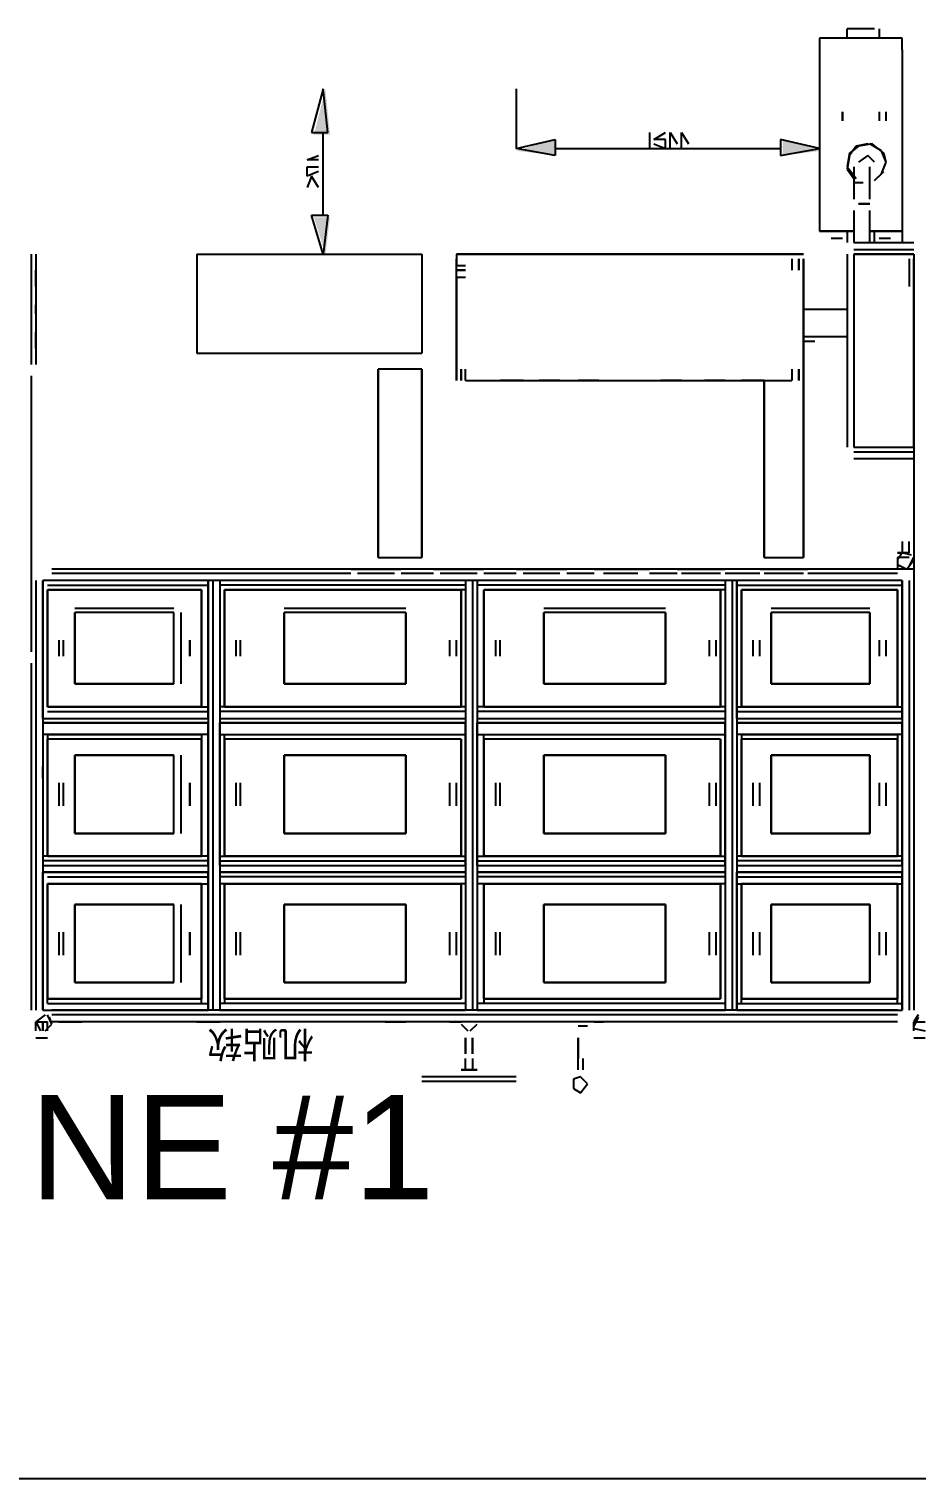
# Model space of a CAD drawing. Header units: millimetres. Extents: x 5 to 415, y 48 to 251.
# Drawn here: x 214.01 to 220.82, y 164.76 to 175.9 of the extents above; entities that cross this region are included whole.
import ezdxf

# ---------------------------------------------------------------- set-up
doc = ezdxf.new("R2010")
doc.units = ezdxf.units.MM
for name, color, linetype in [('H', 7, 'Continuous'), ('P', 7, 'Continuous'), ('T', 7, 'Continuous')]:
    doc.layers.add(name, color=color, linetype=linetype)

msp = doc.modelspace()

# ---------------------------------------------------------------- hatches: boundary and pattern name
at = {"layer": 'H', "linetype": 'Continuous'}
for points in [[(216.2, 175.084), (216.288, 175.436), (216.323, 175.084), (216.2, 175.084)], [(218.052, 174.925), (217.752, 174.96), (218.052, 175.048), (218.052, 174.925)], [(219.798, 174.925), (219.798, 175.048), (220.098, 174.96), (219.798, 174.925)], [(216.288, 174.166), (216.2, 174.449), (216.323, 174.449), (216.288, 174.166)]]:
    msp.add_hatch(color=256, dxfattribs=at).paths.add_polyline_path(points)

# ---------------------------------------------------------------- linework, layer by layer
at = {"layer": 'P'}
for points in [[(220.292, 175.824), (220.292, 175.895)], [(220.504, 175.895), (220.292, 175.895)], [(220.539, 175.895), (220.539, 175.824)], [(220.08, 175.824), (220.08, 175.736)], [(220.715, 175.824), (220.08, 175.824)], [(220.08, 175.824), (220.08, 174.978)], [(220.468, 175.824), (220.38, 175.824)], [(220.715, 175.736), (220.715, 175.824)], [(220.08, 175.736), (220.08, 174.343)], [(220.715, 175.736), (220.715, 174.343)], [(216.27, 175.436), (216.182, 175.101)], [(216.306, 175.101), (216.27, 175.436)], [(217.752, 175.436), (217.752, 174.978)], [(220.257, 175.26), (220.257, 175.189)], [(220.257, 175.189), (220.257, 175.26)], [(220.539, 175.26), (220.539, 175.189)], [(220.592, 175.189), (220.592, 175.26)], [(216.182, 175.101), (216.306, 175.101)], [(216.27, 174.466), (216.27, 175.101)], [(218.775, 175.101), (218.775, 174.978)], [(218.81, 175.048), (218.899, 175.101)], [(218.934, 174.978), (218.934, 175.101)], [(218.934, 175.101), (218.987, 175.013)], [(219.022, 174.978), (219.022, 175.101)], [(219.022, 175.101), (219.075, 175.013)], [(217.752, 174.978), (218.052, 175.048)], [(218.052, 174.925), (217.752, 174.978)], [(218.052, 175.048), (218.052, 174.925)], [(218.052, 174.978), (219.781, 174.978)], [(218.899, 175.048), (218.81, 175.048)], [(218.81, 175.013), (218.899, 174.978)], [(218.899, 174.978), (218.899, 175.048)], [(219.781, 175.048), (219.781, 174.925)], [(220.08, 174.978), (219.781, 175.048)], [(219.781, 174.925), (220.08, 174.978)], [(220.38, 174.995), (220.31, 174.943)], [(220.363, 174.995), (220.31, 174.925)], [(220.451, 175.013), (220.363, 174.995)], [(220.486, 175.013), (220.38, 174.995)], [(220.557, 174.96), (220.468, 175.013)], [(220.574, 174.943), (220.486, 175.013)], [(216.147, 174.89), (216.235, 174.925)], [(216.235, 174.89), (216.147, 174.89)], [(220.31, 174.943), (220.292, 174.837)], [(220.31, 174.925), (220.292, 174.819)], [(220.451, 174.925), (220.38, 174.872)], [(220.504, 174.872), (220.451, 174.925)], [(220.592, 174.872), (220.557, 174.96)], [(220.557, 174.784), (220.592, 174.872)], [(220.592, 174.872), (220.574, 174.943)], [(216.147, 174.766), (216.147, 174.837)], [(216.147, 174.837), (216.235, 174.837)], [(216.235, 174.801), (216.147, 174.766)], [(216.182, 174.766), (216.147, 174.678)], [(216.235, 174.678), (216.182, 174.766)], [(220.292, 174.837), (220.363, 174.748)], [(220.292, 174.819), (220.345, 174.748)], [(220.345, 174.837), (220.345, 174.713)], [(220.468, 174.713), (220.468, 174.837)], [(220.504, 174.731), (220.574, 174.801)], [(220.504, 174.731), (220.557, 174.784)], [(220.345, 174.713), (220.345, 174.59)], [(220.416, 174.713), (220.345, 174.713)], [(220.468, 174.59), (220.468, 174.713)], [(220.38, 174.554), (220.468, 174.554)], [(220.38, 174.554), (220.468, 174.554)], [(220.468, 174.554), (220.38, 174.554)], [(220.38, 174.554), (220.468, 174.554)], [(220.468, 174.554), (220.38, 174.554)], [(220.468, 174.554), (220.38, 174.554)], [(220.468, 174.554), (220.38, 174.554)], [(220.38, 174.554), (220.468, 174.554)], [(216.182, 174.466), (216.306, 174.466)], [(216.27, 174.166), (216.182, 174.466)], [(216.306, 174.466), (216.27, 174.166)], [(220.345, 174.502), (220.345, 174.255)], [(220.468, 174.255), (220.468, 174.502)], [(220.345, 174.343), (220.08, 174.343)], [(220.08, 174.343), (220.345, 174.343)], [(220.133, 174.343), (220.204, 174.343)], [(220.133, 174.343), (220.204, 174.343)], [(220.292, 174.343), (220.292, 174.255)], [(220.715, 174.343), (220.468, 174.343)], [(220.468, 174.343), (220.715, 174.343)], [(220.504, 174.255), (220.504, 174.343)], [(220.715, 174.343), (220.715, 174.255)], [(220.715, 174.343), (220.715, 174.255)], [(220.169, 174.29), (220.257, 174.29)], [(220.169, 174.29), (220.257, 174.29)], [(220.345, 174.255), (220.804, 174.255)], [(220.345, 174.202), (220.804, 174.202)], [(220.345, 174.202), (220.804, 174.202)], [(220.539, 174.29), (220.627, 174.29)], [(220.539, 174.29), (220.627, 174.29)], [(220.539, 174.29), (220.627, 174.29)], [(220.68, 174.255), (220.768, 174.255)], [(214.03, 174.166), (214.03, 173.32)], [(214.03, 174.166), (214.03, 173.32)], [(214.066, 174.166), (214.066, 173.32)], [(215.3, 174.166), (215.3, 173.408)], [(215.3, 174.166), (217.029, 174.166)], [(215.3, 174.166), (216.27, 174.166)], [(217.029, 174.166), (217.029, 173.408)], [(217.293, 174.166), (219.957, 174.166)], [(219.957, 174.166), (217.293, 174.166)], [(217.293, 174.166), (217.293, 174.078)], [(217.293, 174.043), (217.293, 174.131)], [(217.364, 174.078), (217.293, 174.078)], [(219.869, 174.131), (219.869, 174.043)], [(219.922, 174.043), (219.922, 174.131)], [(219.922, 174.131), (219.922, 174.043)], [(219.957, 174.043), (219.957, 174.131)], [(219.957, 174.131), (219.957, 174.043)], [(220.292, 174.166), (220.292, 172.685)], [(220.292, 174.166), (220.292, 172.685)], [(220.292, 174.166), (220.292, 172.685)], [(220.345, 174.166), (220.345, 172.685)], [(220.804, 174.166), (220.345, 174.166)], [(220.345, 174.166), (220.345, 172.685)], [(220.804, 174.166), (220.345, 174.166)], [(220.345, 174.166), (220.345, 172.685)], [(220.345, 174.166), (220.804, 174.166)], [(220.345, 174.131), (220.345, 173.867)], [(220.768, 174.131), (220.768, 173.919)], [(220.804, 174.166), (220.804, 168.363)], [(220.804, 174.166), (220.804, 168.363)], [(220.804, 173.919), (220.804, 174.131)], [(214.066, 174.043), (214.066, 173.919)], [(214.066, 173.919), (214.066, 174.043)], [(217.293, 174.043), (217.364, 174.043)], [(217.364, 174.043), (217.293, 174.043)], [(217.293, 173.743), (217.293, 174.043)], [(217.293, 173.99), (217.364, 173.99)], [(217.293, 173.99), (217.293, 173.284)], [(219.957, 173.284), (219.957, 174.043)], [(219.957, 174.043), (219.957, 173.284)], [(220.804, 172.685), (220.804, 173.919)], [(220.804, 172.685), (220.804, 173.919)], [(214.066, 173.778), (214.066, 173.708)], [(214.066, 173.708), (214.066, 173.778)], [(217.293, 173.531), (217.293, 173.743)], [(217.293, 173.531), (217.293, 173.743)], [(220.045, 173.743), (219.957, 173.743)], [(220.045, 173.743), (219.957, 173.743)], [(220.292, 173.743), (219.957, 173.743)], [(220.292, 173.743), (220.045, 173.743)], [(214.066, 173.567), (214.066, 173.443)], [(214.066, 173.443), (214.066, 173.567)], [(217.293, 173.284), (217.293, 173.531)], [(220.045, 173.531), (219.957, 173.531)], [(220.292, 173.531), (219.957, 173.531)], [(220.292, 173.531), (220.045, 173.531)], [(215.3, 173.408), (217.029, 173.408)], [(220.045, 173.496), (219.957, 173.496)], [(214.03, 173.232), (214.03, 171.115)], [(216.694, 171.838), (216.694, 173.284)], [(216.694, 173.284), (216.694, 171.838)], [(217.029, 173.284), (216.694, 173.284)], [(217.029, 171.838), (217.029, 173.284)], [(217.029, 173.284), (217.029, 171.838)], [(217.293, 173.284), (217.293, 173.196)], [(217.293, 173.196), (217.293, 173.284)], [(217.329, 173.196), (217.329, 173.284)], [(217.329, 173.284), (217.329, 173.196)], [(217.364, 173.196), (217.364, 173.284)], [(217.364, 173.196), (219.869, 173.196)], [(217.805, 173.196), (217.629, 173.196)], [(218.087, 173.196), (217.928, 173.196)], [(218.387, 173.196), (218.228, 173.196)], [(219.022, 173.196), (218.863, 173.196)], [(219.357, 173.196), (219.198, 173.196)], [(219.657, 173.196), (219.481, 173.196)], [(219.657, 171.838), (219.657, 173.196)], [(219.657, 173.196), (219.657, 171.838)], [(219.869, 173.284), (219.869, 173.196)], [(219.922, 173.196), (219.922, 173.284)], [(219.922, 173.284), (219.922, 173.196)], [(219.957, 173.196), (219.957, 173.284)], [(219.957, 173.284), (219.957, 173.196)], [(219.957, 171.838), (219.957, 173.284)], [(219.957, 173.284), (219.957, 171.838)], [(220.345, 172.685), (220.804, 172.685)], [(220.345, 172.685), (220.804, 172.685)], [(220.345, 172.685), (220.804, 172.685)], [(220.345, 172.649), (220.804, 172.649)], [(220.345, 172.649), (220.804, 172.649)], [(220.345, 172.597), (220.804, 172.597)], [(220.715, 171.962), (220.715, 171.873)], [(220.768, 171.873), (220.768, 171.962)], [(220.768, 171.873), (220.68, 171.873)], [(220.715, 171.873), (220.68, 171.82)], [(220.68, 171.873), (220.768, 171.873)], [(220.715, 171.873), (220.68, 171.82)], [(220.786, 171.856), (220.715, 171.873)], [(220.786, 171.856), (220.715, 171.873)], [(216.482, 171.75), (214.189, 171.75)], [(214.418, 171.75), (214.242, 171.75)], [(214.418, 171.75), (214.242, 171.75)], [(215.477, 171.75), (215.3, 171.75)], [(215.477, 171.75), (215.3, 171.75)], [(216.482, 171.75), (216.87, 171.75)], [(216.87, 171.75), (216.482, 171.75)], [(216.482, 171.75), (216.87, 171.75)], [(216.694, 171.838), (217.029, 171.838)], [(217.117, 171.75), (216.87, 171.75)], [(217.117, 171.75), (217.505, 171.75)], [(217.505, 171.75), (217.117, 171.75)], [(217.117, 171.75), (217.505, 171.75)], [(217.752, 171.75), (217.505, 171.75)], [(217.752, 171.75), (218.14, 171.75)], [(218.14, 171.75), (217.752, 171.75)], [(217.752, 171.75), (218.14, 171.75)], [(218.352, 171.75), (218.14, 171.75)], [(218.352, 171.75), (218.775, 171.75)], [(218.775, 171.75), (218.352, 171.75)], [(218.352, 171.75), (218.775, 171.75)], [(218.987, 171.75), (218.775, 171.75)], [(218.899, 171.75), (218.775, 171.75)], [(218.987, 171.75), (219.357, 171.75)], [(219.357, 171.75), (218.987, 171.75)], [(218.987, 171.75), (219.357, 171.75)], [(219.622, 171.75), (219.357, 171.75)], [(219.622, 171.75), (219.992, 171.75)], [(219.992, 171.75), (219.622, 171.75)], [(219.622, 171.75), (219.992, 171.75)], [(219.657, 171.838), (219.957, 171.838)], [(220.68, 171.75), (219.992, 171.75)], [(220.768, 171.838), (220.68, 171.838)], [(220.68, 171.838), (220.68, 171.75)], [(220.68, 171.785), (220.751, 171.75)], [(220.68, 171.785), (220.751, 171.75)], [(220.68, 171.785), (220.751, 171.75)], [(220.804, 171.75), (220.68, 171.75)], [(220.751, 171.75), (220.804, 171.82)], [(220.751, 171.75), (220.804, 171.82)], [(220.768, 171.768), (220.804, 171.838)], [(220.804, 171.838), (220.804, 171.75)], [(214.066, 171.662), (214.066, 168.363)], [(214.066, 171.662), (214.066, 168.363)], [(214.066, 171.662), (214.066, 168.363)], [(214.118, 171.662), (214.118, 170.603)], [(215.388, 171.662), (214.118, 171.662)], [(215.388, 171.662), (214.118, 171.662)], [(214.118, 170.603), (214.118, 171.662)], [(214.118, 171.662), (214.118, 168.363)], [(214.118, 171.662), (214.118, 168.363)], [(214.118, 171.662), (214.118, 168.363)], [(214.154, 171.626), (215.388, 171.626)], [(214.154, 171.626), (215.388, 171.626)], [(214.154, 171.626), (215.388, 171.626)], [(216.482, 171.715), (214.189, 171.715)], [(216.482, 171.715), (214.189, 171.715)], [(216.482, 171.715), (214.189, 171.715)], [(216.482, 171.715), (214.189, 171.715)], [(220.68, 171.662), (214.189, 171.662)], [(215.388, 170.603), (215.388, 171.662)], [(215.388, 170.603), (215.388, 171.662)], [(215.388, 171.662), (215.388, 168.363)], [(215.424, 171.662), (215.424, 168.363)], [(215.424, 171.662), (215.424, 168.363)], [(215.477, 171.662), (215.477, 170.603)], [(217.364, 171.662), (215.477, 171.662)], [(217.364, 171.662), (215.477, 171.662)], [(215.477, 171.662), (215.477, 168.363)], [(217.364, 171.626), (215.477, 171.626)], [(217.364, 171.626), (215.477, 171.626)], [(217.364, 171.626), (215.477, 171.626)], [(216.817, 171.715), (216.535, 171.715)], [(217.117, 171.715), (216.87, 171.715)], [(217.117, 171.715), (216.87, 171.715)], [(217.117, 171.715), (216.87, 171.715)], [(217.117, 171.715), (216.87, 171.715)], [(217.452, 171.715), (217.17, 171.715)], [(217.364, 171.662), (217.364, 170.603)], [(217.364, 171.662), (217.364, 168.363)], [(217.417, 171.662), (217.417, 168.363)], [(217.417, 171.662), (217.417, 168.363)], [(217.452, 171.662), (217.452, 170.603)], [(219.357, 171.662), (217.452, 171.662)], [(219.357, 171.662), (217.452, 171.662)], [(217.452, 171.662), (217.452, 168.363)], [(219.357, 171.626), (217.452, 171.626)], [(219.357, 171.626), (217.452, 171.626)], [(219.357, 171.626), (217.452, 171.626)], [(217.752, 171.715), (217.505, 171.715)], [(217.752, 171.715), (217.505, 171.715)], [(217.752, 171.715), (217.505, 171.715)], [(217.752, 171.715), (217.505, 171.715)], [(218.087, 171.715), (217.805, 171.715)], [(218.352, 171.715), (218.14, 171.715)], [(218.352, 171.715), (218.14, 171.715)], [(218.352, 171.715), (218.14, 171.715)], [(218.352, 171.715), (218.14, 171.715)], [(218.687, 171.715), (218.422, 171.715)], [(218.987, 171.715), (218.775, 171.715)], [(218.987, 171.715), (218.775, 171.715)], [(218.987, 171.715), (218.775, 171.715)], [(218.987, 171.715), (218.775, 171.715)], [(219.322, 171.715), (219.022, 171.715)], [(219.622, 171.715), (219.357, 171.715)], [(219.622, 171.715), (219.357, 171.715)], [(219.622, 171.715), (219.357, 171.715)], [(219.622, 171.715), (219.357, 171.715)], [(219.357, 171.662), (219.357, 170.603)], [(219.357, 171.662), (219.357, 168.363)], [(219.41, 171.662), (219.41, 168.363)], [(219.41, 171.662), (219.41, 168.363)], [(220.715, 171.662), (219.445, 171.662)], [(220.715, 171.662), (219.445, 171.662)], [(219.445, 171.662), (219.445, 170.603)], [(219.445, 170.603), (219.445, 171.662)], [(219.445, 171.662), (219.445, 168.363)], [(219.445, 171.626), (220.715, 171.626)], [(219.445, 171.626), (220.715, 171.626)], [(219.445, 171.626), (220.715, 171.626)], [(219.957, 171.715), (219.657, 171.715)], [(220.68, 171.715), (219.992, 171.715)], [(220.68, 171.715), (219.992, 171.715)], [(220.68, 171.715), (219.992, 171.715)], [(220.68, 171.715), (219.992, 171.715)], [(220.715, 170.603), (220.715, 171.662)], [(220.715, 170.603), (220.715, 171.662)], [(220.715, 171.662), (220.715, 168.363)], [(220.768, 171.662), (220.768, 168.363)], [(220.768, 171.662), (220.768, 168.363)], [(220.768, 171.662), (220.768, 168.363)], [(220.768, 171.662), (220.768, 168.363)], [(220.804, 171.662), (220.804, 168.363)], [(214.118, 170.692), (214.118, 171.591)], [(214.154, 171.591), (214.154, 170.692)], [(214.154, 170.692), (214.154, 171.591)], [(215.336, 171.591), (214.154, 171.591)], [(214.154, 171.591), (215.336, 171.591)], [(214.154, 170.692), (214.154, 171.591)], [(214.154, 170.692), (214.154, 171.591)], [(214.154, 170.692), (214.154, 171.591)], [(214.154, 171.591), (215.336, 171.591)], [(215.336, 170.692), (215.336, 171.591)], [(215.336, 171.591), (215.336, 170.692)], [(215.336, 170.692), (215.336, 171.591)], [(215.336, 170.692), (215.336, 171.591)], [(215.388, 170.692), (215.388, 171.591)], [(215.388, 170.692), (215.388, 171.591)], [(215.477, 171.591), (215.477, 170.692)], [(215.477, 171.591), (215.477, 170.692)], [(215.512, 170.692), (215.512, 171.591)], [(215.512, 171.591), (215.512, 170.692)], [(217.329, 171.591), (215.512, 171.591)], [(215.512, 171.591), (217.329, 171.591)], [(217.364, 171.591), (215.512, 171.591)], [(215.512, 171.591), (215.512, 170.692)], [(215.512, 171.591), (215.512, 170.692)], [(217.329, 170.692), (217.329, 171.591)], [(217.329, 171.591), (217.329, 170.692)], [(217.364, 171.591), (217.364, 170.692)], [(217.364, 171.591), (217.364, 170.692)], [(217.364, 171.591), (217.364, 170.692)], [(217.364, 171.591), (217.364, 170.692)], [(217.452, 171.591), (217.452, 170.692)], [(217.452, 171.591), (217.452, 170.692)], [(217.505, 170.692), (217.505, 171.591)], [(217.505, 171.591), (217.505, 170.692)], [(219.322, 171.591), (217.505, 171.591)], [(217.505, 171.591), (219.322, 171.591)], [(219.357, 171.591), (217.505, 171.591)], [(217.505, 171.591), (217.505, 170.692)], [(217.505, 171.591), (217.505, 170.692)], [(219.322, 170.692), (219.322, 171.591)], [(219.322, 171.591), (219.322, 170.692)], [(219.357, 171.591), (219.357, 170.692)], [(219.357, 171.591), (219.357, 170.692)], [(219.357, 171.591), (219.357, 170.692)], [(219.357, 171.591), (219.357, 170.692)], [(219.445, 170.692), (219.445, 171.591)], [(219.445, 170.692), (219.445, 171.591)], [(220.68, 171.591), (219.481, 171.591)], [(219.481, 171.591), (220.68, 171.591)], [(219.481, 171.591), (219.481, 170.692)], [(219.481, 170.692), (219.481, 171.591)], [(219.481, 170.692), (219.481, 171.591)], [(219.481, 170.692), (219.481, 171.591)], [(219.481, 171.591), (220.68, 171.591)], [(220.68, 170.692), (220.68, 171.591)], [(220.68, 171.591), (220.68, 170.692)], [(220.68, 170.692), (220.68, 171.591)], [(220.68, 170.692), (220.68, 171.591)], [(220.715, 170.692), (220.715, 171.591)], [(220.715, 170.692), (220.715, 171.591)], [(214.365, 171.45), (215.124, 171.45)], [(215.124, 171.415), (214.365, 171.415)], [(214.365, 171.415), (214.365, 170.868)], [(214.365, 170.868), (214.365, 171.415)], [(215.124, 170.868), (215.124, 171.415)], [(215.177, 171.415), (215.177, 170.868)], [(215.971, 171.45), (216.905, 171.45)], [(215.971, 171.415), (215.971, 170.868)], [(216.905, 171.415), (215.971, 171.415)], [(215.971, 170.868), (215.971, 171.415)], [(216.905, 170.868), (216.905, 171.415)], [(216.905, 171.415), (216.905, 170.868)], [(217.964, 171.45), (218.899, 171.45)], [(217.964, 171.415), (217.964, 170.868)], [(218.899, 171.415), (217.964, 171.415)], [(217.964, 170.868), (217.964, 171.415)], [(218.899, 170.868), (218.899, 171.415)], [(218.899, 171.415), (218.899, 170.868)], [(219.71, 171.45), (220.468, 171.45)], [(220.468, 171.415), (219.71, 171.415)], [(219.71, 171.415), (219.71, 170.868)], [(219.71, 170.868), (219.71, 171.415)], [(220.468, 170.868), (220.468, 171.415)], [(220.468, 171.415), (220.468, 170.868)], [(214.242, 171.203), (214.242, 171.08)], [(214.242, 171.203), (214.242, 171.08)], [(214.277, 171.08), (214.277, 171.203)], [(214.277, 171.08), (214.277, 171.203)], [(215.247, 171.203), (215.247, 171.08)], [(215.247, 171.08), (215.247, 171.203)], [(215.247, 171.08), (215.247, 171.203)], [(215.247, 171.203), (215.247, 171.08)], [(215.6, 171.203), (215.6, 171.08)], [(215.6, 171.203), (215.6, 171.08)], [(215.635, 171.08), (215.635, 171.203)], [(215.635, 171.08), (215.635, 171.203)], [(217.241, 171.203), (217.241, 171.08)], [(217.241, 171.203), (217.241, 171.08)], [(217.293, 171.08), (217.293, 171.203)], [(217.293, 171.08), (217.293, 171.203)], [(217.593, 171.203), (217.593, 171.08)], [(217.593, 171.203), (217.593, 171.08)], [(217.629, 171.08), (217.629, 171.203)], [(217.629, 171.08), (217.629, 171.203)], [(219.234, 171.203), (219.234, 171.08)], [(219.234, 171.203), (219.234, 171.08)], [(219.287, 171.08), (219.287, 171.203)], [(219.287, 171.08), (219.287, 171.203)], [(219.569, 171.203), (219.569, 171.08)], [(219.569, 171.203), (219.569, 171.08)], [(219.622, 171.08), (219.622, 171.203)], [(219.622, 171.08), (219.622, 171.203)], [(220.539, 171.203), (220.539, 171.08)], [(220.539, 171.203), (220.539, 171.08)], [(220.592, 171.08), (220.592, 171.203)], [(220.592, 171.08), (220.592, 171.203)], [(214.03, 171.027), (214.03, 168.363)], [(214.03, 171.027), (214.03, 168.363)], [(214.03, 171.027), (214.03, 168.363)], [(214.03, 171.027), (214.03, 168.363)], [(214.066, 171.027), (214.066, 168.363)], [(214.365, 170.868), (215.124, 170.868)], [(215.124, 170.868), (214.365, 170.868)], [(215.971, 170.868), (216.905, 170.868)], [(216.905, 170.868), (215.971, 170.868)], [(216.87, 170.868), (216.782, 170.868)], [(217.964, 170.868), (218.899, 170.868)], [(218.899, 170.868), (217.964, 170.868)], [(218.863, 170.868), (218.775, 170.868)], [(219.71, 170.868), (220.468, 170.868)], [(220.468, 170.868), (219.71, 170.868)], [(214.154, 170.692), (215.336, 170.692)], [(215.336, 170.692), (214.154, 170.692)], [(214.154, 170.692), (215.388, 170.692)], [(214.154, 170.692), (215.336, 170.692)], [(214.154, 170.656), (215.388, 170.656)], [(214.154, 170.656), (215.388, 170.656)], [(217.364, 170.692), (215.477, 170.692)], [(217.364, 170.656), (215.477, 170.656)], [(217.364, 170.656), (215.477, 170.656)], [(215.512, 170.692), (217.329, 170.692)], [(217.329, 170.692), (215.512, 170.692)], [(217.364, 170.692), (215.512, 170.692)], [(219.357, 170.692), (217.452, 170.692)], [(219.357, 170.656), (217.452, 170.656)], [(219.357, 170.656), (217.452, 170.656)], [(217.505, 170.692), (219.322, 170.692)], [(219.322, 170.692), (217.505, 170.692)], [(219.357, 170.692), (217.505, 170.692)], [(219.445, 170.692), (220.715, 170.692)], [(219.445, 170.656), (220.715, 170.656)], [(219.445, 170.656), (220.715, 170.656)], [(219.481, 170.692), (220.68, 170.692)], [(220.68, 170.692), (219.481, 170.692)], [(219.481, 170.692), (220.68, 170.692)], [(214.118, 170.603), (215.388, 170.603)], [(214.118, 170.603), (215.388, 170.603)], [(214.118, 170.603), (215.388, 170.603)], [(214.118, 170.603), (215.388, 170.603)], [(215.388, 170.568), (214.118, 170.568)], [(215.388, 170.568), (214.118, 170.568)], [(214.118, 170.568), (214.118, 169.474)], [(214.118, 170.568), (214.118, 169.474)], [(214.118, 170.568), (215.388, 170.568)], [(214.118, 170.568), (215.388, 170.568)], [(215.388, 169.474), (215.388, 170.568)], [(215.388, 170.568), (215.388, 169.474)], [(215.477, 170.603), (217.364, 170.603)], [(215.477, 170.603), (217.364, 170.603)], [(215.477, 170.603), (217.364, 170.603)], [(215.477, 170.603), (217.364, 170.603)], [(217.364, 170.568), (215.477, 170.568)], [(217.364, 170.568), (215.477, 170.568)], [(215.477, 169.474), (215.477, 170.568)], [(215.477, 170.568), (217.364, 170.568)], [(215.477, 170.568), (217.364, 170.568)], [(215.477, 170.568), (215.477, 170.48)], [(217.364, 169.474), (217.364, 170.568)], [(217.364, 170.48), (217.364, 170.568)], [(217.452, 170.603), (219.357, 170.603)], [(217.452, 170.603), (219.357, 170.603)], [(217.452, 170.603), (219.357, 170.603)], [(217.452, 170.603), (219.357, 170.603)], [(219.357, 170.568), (217.452, 170.568)], [(219.357, 170.568), (217.452, 170.568)], [(217.452, 169.474), (217.452, 170.568)], [(217.452, 170.568), (219.357, 170.568)], [(217.452, 170.568), (219.357, 170.568)], [(217.452, 170.568), (217.452, 170.48)], [(219.357, 169.474), (219.357, 170.568)], [(219.357, 170.48), (219.357, 170.568)], [(219.445, 170.603), (220.715, 170.603)], [(219.445, 170.603), (220.715, 170.603)], [(219.445, 170.603), (220.715, 170.603)], [(219.445, 170.603), (220.715, 170.603)], [(219.445, 170.568), (219.445, 169.474)], [(219.445, 170.568), (219.445, 169.474)], [(220.715, 170.568), (219.445, 170.568)], [(220.715, 170.568), (219.445, 170.568)], [(219.445, 170.568), (220.715, 170.568)], [(219.445, 170.568), (220.715, 170.568)], [(219.657, 170.568), (219.745, 170.568)], [(220.468, 170.568), (220.539, 170.568)], [(220.715, 169.474), (220.715, 170.568)], [(220.715, 170.568), (220.715, 169.474)], [(215.388, 170.48), (214.118, 170.48)], [(215.388, 170.48), (214.118, 170.48)], [(215.388, 170.48), (214.118, 170.48)], [(214.118, 170.48), (214.118, 169.545)], [(214.118, 170.48), (214.118, 169.545)], [(214.154, 170.48), (215.336, 170.48)], [(215.336, 170.48), (214.154, 170.48)], [(214.154, 170.48), (214.154, 169.545)], [(214.154, 170.48), (214.154, 169.545)], [(215.336, 170.445), (214.154, 170.445)], [(214.154, 170.445), (214.154, 169.545)], [(214.154, 169.545), (214.154, 170.445)], [(215.336, 170.48), (215.336, 169.545)], [(215.336, 169.545), (215.336, 170.445)], [(215.336, 170.445), (215.336, 169.545)], [(215.388, 170.48), (215.388, 169.545)], [(215.388, 170.48), (215.388, 169.545)], [(215.388, 170.48), (215.388, 169.545)], [(215.477, 169.545), (215.477, 170.48)], [(215.477, 169.545), (215.477, 170.48)], [(215.477, 170.48), (217.364, 170.48)], [(215.477, 170.48), (217.364, 170.48)], [(215.477, 170.48), (217.364, 170.48)], [(215.512, 170.48), (217.329, 170.48)], [(215.512, 169.545), (215.512, 170.48)], [(215.512, 169.545), (215.512, 170.48)], [(215.512, 170.48), (217.364, 170.48)], [(217.329, 170.445), (215.512, 170.445)], [(215.512, 170.445), (215.512, 169.545)], [(215.512, 169.545), (215.512, 170.445)], [(217.329, 169.545), (217.329, 170.445)], [(217.329, 170.445), (217.329, 169.545)], [(217.364, 169.545), (217.364, 170.48)], [(217.364, 169.545), (217.364, 170.48)], [(217.364, 169.545), (217.364, 170.48)], [(217.364, 169.545), (217.364, 170.48)], [(217.452, 169.545), (217.452, 170.48)], [(217.452, 169.545), (217.452, 170.48)], [(217.452, 170.48), (219.357, 170.48)], [(217.452, 170.48), (219.357, 170.48)], [(217.452, 170.48), (219.357, 170.48)], [(217.505, 170.48), (219.322, 170.48)], [(217.505, 169.545), (217.505, 170.48)], [(217.505, 169.545), (217.505, 170.48)], [(217.505, 170.48), (219.357, 170.48)], [(219.322, 170.445), (217.505, 170.445)], [(217.505, 170.445), (217.505, 169.545)], [(217.505, 169.545), (217.505, 170.445)], [(219.322, 169.545), (219.322, 170.445)], [(219.322, 170.445), (219.322, 169.545)], [(219.357, 169.545), (219.357, 170.48)], [(219.357, 169.545), (219.357, 170.48)], [(219.357, 169.545), (219.357, 170.48)], [(219.357, 169.545), (219.357, 170.48)], [(220.715, 170.48), (219.445, 170.48)], [(220.715, 170.48), (219.445, 170.48)], [(220.715, 170.48), (219.445, 170.48)], [(219.445, 170.48), (219.445, 169.545)], [(219.445, 170.48), (219.445, 169.545)], [(219.481, 170.48), (220.68, 170.48)], [(220.68, 170.48), (219.481, 170.48)], [(219.481, 170.48), (219.481, 169.545)], [(219.481, 170.48), (219.481, 169.545)], [(220.68, 170.445), (219.481, 170.445)], [(219.481, 170.445), (219.481, 169.545)], [(219.481, 169.545), (219.481, 170.445)], [(220.68, 170.48), (220.68, 169.545)], [(220.68, 170.48), (220.68, 169.545)], [(220.68, 169.545), (220.68, 170.445)], [(220.68, 170.445), (220.68, 169.545)], [(220.715, 170.48), (220.715, 169.545)], [(220.715, 170.48), (220.715, 169.545)], [(214.365, 170.321), (214.365, 169.721)], [(214.365, 169.721), (214.365, 170.321)], [(215.124, 170.321), (214.365, 170.321)], [(214.365, 170.321), (215.124, 170.321)], [(215.124, 169.721), (215.124, 170.321)], [(215.177, 170.321), (215.177, 169.721)], [(215.971, 170.321), (215.971, 169.721)], [(216.905, 170.321), (215.971, 170.321)], [(215.971, 170.321), (216.905, 170.321)], [(215.971, 169.721), (215.971, 170.321)], [(216.905, 169.721), (216.905, 170.321)], [(216.905, 170.321), (216.905, 169.721)], [(217.964, 170.321), (217.964, 169.721)], [(217.964, 169.721), (217.964, 170.321)], [(217.964, 170.321), (218.899, 170.321)], [(218.899, 170.321), (217.964, 170.321)], [(218.899, 169.721), (218.899, 170.321)], [(218.899, 170.321), (218.899, 169.721)], [(219.71, 170.321), (219.71, 169.721)], [(219.71, 169.721), (219.71, 170.321)], [(220.468, 170.321), (219.71, 170.321)], [(219.71, 170.321), (220.468, 170.321)], [(220.468, 169.721), (220.468, 170.321)], [(220.468, 170.321), (220.468, 169.721)], [(214.118, 170.145), (214.118, 170.233)], [(220.715, 170.233), (220.715, 170.145)], [(214.242, 170.109), (214.242, 169.933)], [(214.242, 170.109), (214.242, 169.933)], [(214.277, 169.933), (214.277, 170.109)], [(214.277, 169.933), (214.277, 170.109)], [(215.247, 169.933), (215.247, 170.109)], [(215.247, 169.933), (215.247, 170.109)], [(215.247, 170.109), (215.247, 169.933)], [(215.247, 170.109), (215.247, 169.933)], [(215.6, 170.109), (215.6, 169.933)], [(215.6, 170.109), (215.6, 169.933)], [(215.635, 169.933), (215.635, 170.109)], [(215.635, 169.933), (215.635, 170.109)], [(217.241, 170.109), (217.241, 169.933)], [(217.241, 170.109), (217.241, 169.933)], [(217.293, 169.933), (217.293, 170.109)], [(217.293, 169.933), (217.293, 170.109)], [(217.593, 170.109), (217.593, 169.933)], [(217.593, 170.109), (217.593, 169.933)], [(217.629, 169.933), (217.629, 170.109)], [(217.629, 169.933), (217.629, 170.109)], [(219.234, 170.109), (219.234, 169.933)], [(219.234, 170.109), (219.234, 169.933)], [(219.287, 169.933), (219.287, 170.109)], [(219.287, 169.933), (219.287, 170.109)], [(219.569, 170.109), (219.569, 169.933)], [(219.569, 170.109), (219.569, 169.933)], [(219.622, 169.933), (219.622, 170.109)], [(219.622, 169.933), (219.622, 170.109)], [(220.539, 170.109), (220.539, 169.933)], [(220.539, 170.109), (220.539, 169.933)], [(220.592, 169.933), (220.592, 170.109)], [(220.592, 169.933), (220.592, 170.109)], [(214.365, 169.721), (215.124, 169.721)], [(215.124, 169.721), (214.365, 169.721)], [(215.971, 169.721), (216.905, 169.721)], [(216.905, 169.721), (215.971, 169.721)], [(216.87, 169.721), (216.782, 169.721)], [(217.964, 169.721), (218.899, 169.721)], [(218.899, 169.721), (217.964, 169.721)], [(218.863, 169.721), (218.775, 169.721)], [(219.71, 169.721), (220.468, 169.721)], [(220.468, 169.721), (219.71, 169.721)], [(215.388, 169.545), (214.118, 169.545)], [(215.388, 169.545), (214.118, 169.545)], [(215.388, 169.51), (214.118, 169.51)], [(214.154, 169.545), (215.336, 169.545)], [(215.336, 169.545), (214.154, 169.545)], [(215.336, 169.545), (214.154, 169.545)], [(215.477, 169.545), (217.364, 169.545)], [(215.477, 169.545), (217.364, 169.545)], [(215.477, 169.51), (217.364, 169.51)], [(215.512, 169.545), (217.329, 169.545)], [(217.329, 169.545), (215.512, 169.545)], [(215.512, 169.545), (217.364, 169.545)], [(217.452, 169.545), (219.357, 169.545)], [(217.452, 169.545), (219.357, 169.545)], [(217.452, 169.51), (219.357, 169.51)], [(217.505, 169.545), (219.322, 169.545)], [(219.322, 169.545), (217.505, 169.545)], [(217.505, 169.545), (219.357, 169.545)], [(220.715, 169.545), (219.445, 169.545)], [(220.715, 169.545), (219.445, 169.545)], [(220.715, 169.51), (219.445, 169.51)], [(219.481, 169.545), (220.68, 169.545)], [(220.68, 169.545), (219.481, 169.545)], [(220.68, 169.545), (219.481, 169.545)], [(214.118, 169.474), (215.388, 169.474)], [(214.118, 169.474), (215.388, 169.474)], [(214.118, 169.474), (215.388, 169.474)], [(214.118, 169.474), (215.388, 169.474)], [(214.118, 169.422), (214.118, 168.363)], [(215.388, 169.422), (214.118, 169.422)], [(215.388, 169.422), (214.118, 169.422)], [(214.118, 168.363), (214.118, 169.422)], [(214.118, 169.422), (215.388, 169.422)], [(214.118, 169.422), (215.388, 169.422)], [(215.388, 168.363), (215.388, 169.422)], [(215.388, 168.363), (215.388, 169.422)], [(215.477, 169.474), (217.364, 169.474)], [(215.477, 169.474), (217.364, 169.474)], [(215.477, 169.474), (217.364, 169.474)], [(215.477, 169.474), (217.364, 169.474)], [(217.364, 169.422), (215.477, 169.422)], [(217.364, 169.422), (215.477, 169.422)], [(215.477, 169.422), (215.477, 168.363)], [(215.477, 169.422), (217.364, 169.422)], [(215.477, 169.422), (217.364, 169.422)], [(217.364, 169.422), (217.364, 168.363)], [(217.452, 169.474), (219.357, 169.474)], [(217.452, 169.474), (219.357, 169.474)], [(217.452, 169.474), (219.357, 169.474)], [(217.452, 169.474), (219.357, 169.474)], [(219.357, 169.422), (217.452, 169.422)], [(219.357, 169.422), (217.452, 169.422)], [(217.452, 169.422), (217.452, 168.363)], [(217.452, 169.422), (219.357, 169.422)], [(217.452, 169.422), (219.357, 169.422)], [(219.357, 169.422), (219.357, 168.363)], [(219.445, 169.474), (220.715, 169.474)], [(219.445, 169.474), (220.715, 169.474)], [(219.445, 169.474), (220.715, 169.474)], [(219.445, 169.474), (220.715, 169.474)], [(219.445, 169.422), (219.445, 168.363)], [(220.715, 169.422), (219.445, 169.422)], [(219.445, 168.363), (219.445, 169.422)], [(220.715, 169.422), (219.445, 169.422)], [(219.445, 169.422), (220.715, 169.422)], [(219.445, 169.422), (220.715, 169.422)], [(220.715, 168.363), (220.715, 169.422)], [(220.715, 168.363), (220.715, 169.422)], [(214.118, 168.416), (214.118, 169.333)], [(214.154, 169.386), (215.388, 169.386)], [(214.154, 169.386), (215.388, 169.386)], [(215.336, 169.333), (214.154, 169.333)], [(214.154, 169.333), (215.336, 169.333)], [(214.154, 169.333), (214.154, 168.451)], [(214.154, 168.451), (214.154, 169.333)], [(214.154, 168.416), (214.154, 169.333)], [(214.154, 168.416), (214.154, 169.333)], [(214.154, 168.416), (214.154, 169.333)], [(214.154, 169.333), (215.388, 169.333)], [(214.154, 169.333), (215.336, 169.333)], [(215.336, 168.451), (215.336, 169.333)], [(215.336, 169.333), (215.336, 168.451)], [(215.336, 168.416), (215.336, 169.333)], [(215.336, 168.416), (215.336, 169.333)], [(215.388, 168.416), (215.388, 169.333)], [(215.388, 168.416), (215.388, 169.333)], [(217.364, 169.386), (215.477, 169.386)], [(217.364, 169.386), (215.477, 169.386)], [(217.364, 169.333), (215.477, 169.333)], [(215.477, 169.333), (215.477, 168.416)], [(215.477, 169.333), (215.477, 168.416)], [(215.512, 168.451), (215.512, 169.333)], [(215.512, 169.333), (215.512, 168.451)], [(217.329, 169.333), (215.512, 169.333)], [(215.512, 169.333), (217.329, 169.333)], [(217.364, 169.333), (215.512, 169.333)], [(215.512, 169.333), (215.512, 168.416)], [(215.512, 169.333), (215.512, 168.416)], [(217.329, 168.451), (217.329, 169.333)], [(217.329, 169.333), (217.329, 168.451)], [(217.364, 169.333), (217.364, 168.416)], [(217.364, 169.333), (217.364, 168.416)], [(217.364, 169.333), (217.364, 168.416)], [(217.364, 169.333), (217.364, 168.416)], [(219.357, 169.386), (217.452, 169.386)], [(219.357, 169.386), (217.452, 169.386)], [(219.357, 169.333), (217.452, 169.333)], [(217.452, 169.333), (217.452, 168.416)], [(217.452, 169.333), (217.452, 168.416)], [(219.322, 169.333), (217.505, 169.333)], [(217.505, 169.333), (219.322, 169.333)], [(217.505, 168.451), (217.505, 169.333)], [(217.505, 169.333), (217.505, 168.451)], [(219.357, 169.333), (217.505, 169.333)], [(217.505, 169.333), (217.505, 168.416)], [(217.505, 169.333), (217.505, 168.416)], [(219.322, 168.451), (219.322, 169.333)], [(219.322, 169.333), (219.322, 168.451)], [(219.357, 169.333), (219.357, 168.416)], [(219.357, 169.333), (219.357, 168.416)], [(219.357, 169.333), (219.357, 168.416)], [(219.357, 169.333), (219.357, 168.416)], [(219.445, 169.386), (220.715, 169.386)], [(219.445, 169.386), (220.715, 169.386)], [(219.445, 168.416), (219.445, 169.333)], [(219.445, 168.416), (219.445, 169.333)], [(219.445, 169.333), (220.715, 169.333)], [(219.481, 169.333), (219.481, 168.451)], [(219.481, 168.451), (219.481, 169.333)], [(220.68, 169.333), (219.481, 169.333)], [(219.481, 169.333), (220.68, 169.333)], [(219.481, 168.416), (219.481, 169.333)], [(219.481, 168.416), (219.481, 169.333)], [(219.481, 169.333), (220.68, 169.333)], [(220.68, 168.451), (220.68, 169.333)], [(220.68, 169.333), (220.68, 168.451)], [(220.68, 168.416), (220.68, 169.333)], [(220.68, 168.416), (220.68, 169.333)], [(220.715, 168.416), (220.715, 169.333)], [(220.715, 168.416), (220.715, 169.333)], [(215.124, 169.175), (214.365, 169.175)], [(214.365, 169.175), (215.124, 169.175)], [(214.365, 169.175), (214.365, 168.575)], [(214.365, 168.575), (214.365, 169.175)], [(215.124, 168.575), (215.124, 169.175)], [(215.177, 169.175), (215.177, 168.575)], [(215.971, 169.175), (215.971, 168.575)], [(215.971, 168.575), (215.971, 169.175)], [(215.971, 169.175), (216.905, 169.175)], [(216.905, 169.175), (215.971, 169.175)], [(216.905, 168.575), (216.905, 169.175)], [(216.905, 169.175), (216.905, 168.575)], [(217.964, 169.175), (217.964, 168.575)], [(218.899, 169.175), (217.964, 169.175)], [(217.964, 168.575), (217.964, 169.175)], [(217.964, 169.175), (218.899, 169.175)], [(218.899, 168.575), (218.899, 169.175)], [(218.899, 169.175), (218.899, 168.575)], [(219.71, 169.175), (219.71, 168.575)], [(220.468, 169.175), (219.71, 169.175)], [(219.71, 168.575), (219.71, 169.175)], [(219.71, 169.175), (220.468, 169.175)], [(220.468, 168.575), (220.468, 169.175)], [(220.468, 169.175), (220.468, 168.575)], [(214.242, 168.963), (214.242, 168.787)], [(214.242, 168.963), (214.242, 168.787)], [(214.277, 168.787), (214.277, 168.963)], [(214.277, 168.787), (214.277, 168.963)], [(215.247, 168.787), (215.247, 168.963)], [(215.247, 168.787), (215.247, 168.963)], [(215.247, 168.963), (215.247, 168.787)], [(215.247, 168.963), (215.247, 168.787)], [(215.6, 168.963), (215.6, 168.787)], [(215.6, 168.963), (215.6, 168.787)], [(215.635, 168.787), (215.635, 168.963)], [(215.635, 168.787), (215.635, 168.963)], [(217.241, 168.963), (217.241, 168.787)], [(217.241, 168.963), (217.241, 168.787)], [(217.293, 168.787), (217.293, 168.963)], [(217.293, 168.787), (217.293, 168.963)], [(217.593, 168.963), (217.593, 168.787)], [(217.593, 168.963), (217.593, 168.787)], [(217.629, 168.787), (217.629, 168.963)], [(217.629, 168.787), (217.629, 168.963)], [(219.234, 168.963), (219.234, 168.787)], [(219.234, 168.963), (219.234, 168.787)], [(219.287, 168.787), (219.287, 168.963)], [(219.287, 168.787), (219.287, 168.963)], [(219.569, 168.963), (219.569, 168.787)], [(219.569, 168.963), (219.569, 168.787)], [(219.622, 168.787), (219.622, 168.963)], [(219.622, 168.787), (219.622, 168.963)], [(220.539, 168.963), (220.539, 168.787)], [(220.539, 168.963), (220.539, 168.787)], [(220.592, 168.787), (220.592, 168.963)], [(220.592, 168.787), (220.592, 168.963)], [(214.365, 168.575), (215.124, 168.575)], [(215.124, 168.575), (214.365, 168.575)], [(215.971, 168.575), (216.905, 168.575)], [(216.905, 168.575), (215.971, 168.575)], [(216.87, 168.575), (216.782, 168.575)], [(217.964, 168.575), (218.899, 168.575)], [(218.899, 168.575), (217.964, 168.575)], [(218.863, 168.575), (218.775, 168.575)], [(219.71, 168.575), (220.468, 168.575)], [(220.468, 168.575), (219.71, 168.575)], [(214.154, 168.451), (215.336, 168.451)], [(215.336, 168.451), (214.154, 168.451)], [(214.154, 168.416), (215.388, 168.416)], [(214.154, 168.416), (215.388, 168.416)], [(214.154, 168.416), (215.388, 168.416)], [(214.154, 168.416), (215.336, 168.416)], [(217.364, 168.416), (215.477, 168.416)], [(217.364, 168.416), (215.477, 168.416)], [(217.364, 168.416), (215.477, 168.416)], [(215.512, 168.451), (217.329, 168.451)], [(217.329, 168.451), (215.512, 168.451)], [(217.364, 168.416), (215.512, 168.416)], [(219.357, 168.416), (217.452, 168.416)], [(219.357, 168.416), (217.452, 168.416)], [(219.357, 168.416), (217.452, 168.416)], [(217.505, 168.451), (219.322, 168.451)], [(219.322, 168.451), (217.505, 168.451)], [(219.357, 168.416), (217.505, 168.416)], [(219.445, 168.416), (220.715, 168.416)], [(219.445, 168.416), (220.715, 168.416)], [(219.445, 168.416), (220.715, 168.416)], [(219.481, 168.451), (220.68, 168.451)], [(220.68, 168.451), (219.481, 168.451)], [(219.481, 168.416), (220.68, 168.416)], [(214.136, 168.328), (214.066, 168.275)], [(214.136, 168.328), (214.066, 168.275)], [(214.118, 168.363), (215.388, 168.363)], [(214.118, 168.363), (215.388, 168.363)], [(214.189, 168.257), (214.154, 168.328)], [(214.189, 168.257), (214.171, 168.31)], [(214.189, 168.257), (214.171, 168.31)], [(220.68, 168.363), (214.189, 168.363)], [(220.68, 168.328), (214.189, 168.328)], [(220.68, 168.328), (214.189, 168.328)], [(220.68, 168.328), (214.189, 168.328)], [(220.68, 168.328), (214.189, 168.328)], [(215.477, 168.363), (217.364, 168.363)], [(215.477, 168.363), (217.364, 168.363)], [(217.452, 168.363), (219.357, 168.363)], [(217.452, 168.363), (219.357, 168.363)], [(219.445, 168.363), (220.715, 168.363)], [(219.445, 168.363), (220.715, 168.363)], [(219.922, 168.363), (219.833, 168.363)], [(220.839, 168.328), (220.804, 168.275)], [(220.839, 168.328), (220.804, 168.275)], [(220.839, 168.31), (220.804, 168.24)], [(214.066, 168.275), (214.101, 168.204)], [(214.066, 168.204), (214.066, 168.275)], [(214.066, 168.275), (214.154, 168.275)], [(214.066, 168.275), (214.101, 168.204)], [(214.118, 168.275), (214.118, 168.204)], [(214.118, 168.204), (214.118, 168.275)], [(214.136, 168.204), (214.189, 168.257)], [(214.136, 168.204), (214.189, 168.257)], [(214.136, 168.204), (214.189, 168.257)], [(214.154, 168.204), (214.154, 168.275)], [(220.68, 168.275), (214.189, 168.275)], [(214.242, 168.275), (214.418, 168.275)], [(214.242, 168.275), (214.418, 168.275)], [(215.3, 168.275), (215.477, 168.275)], [(215.3, 168.275), (215.477, 168.275)], [(216.747, 168.275), (216.905, 168.275)], [(216.747, 168.275), (216.905, 168.275)], [(217.241, 168.275), (217.329, 168.275)], [(217.241, 168.275), (217.329, 168.275)], [(217.329, 168.257), (217.382, 168.204)], [(217.399, 168.204), (217.452, 168.257)], [(218.299, 168.275), (218.175, 168.275)], [(218.299, 168.24), (218.228, 168.24)], [(218.352, 168.275), (218.422, 168.275)], [(218.352, 168.275), (218.422, 168.275)], [(220.804, 168.204), (220.804, 168.275)], [(220.804, 168.275), (220.892, 168.275)], [(220.804, 168.222), (220.892, 168.204)], [(220.804, 168.222), (220.892, 168.204)], [(214.066, 168.152), (214.154, 168.152)], [(217.364, 168.152), (217.364, 168.028)], [(217.364, 168.028), (217.364, 168.152)], [(217.417, 168.028), (217.417, 168.152)], [(217.417, 168.152), (217.417, 168.028)], [(218.228, 167.993), (218.228, 168.152)], [(218.228, 168.152), (218.228, 167.993)], [(220.804, 168.152), (220.892, 168.152)], [(217.364, 167.905), (217.364, 167.993)], [(217.417, 167.993), (217.417, 167.905)], [(218.228, 167.905), (218.228, 167.993)], [(218.228, 167.905), (218.228, 167.993)], [(218.264, 167.993), (218.264, 167.905)], [(217.752, 167.852), (217.029, 167.852)], [(217.452, 167.905), (217.329, 167.905)], [(217.329, 167.905), (217.452, 167.905)], [(218.246, 167.852), (218.193, 167.834)], [(218.246, 167.852), (218.193, 167.834)], [(218.246, 167.852), (218.193, 167.834)], [(218.299, 167.799), (218.246, 167.852)], [(218.299, 167.799), (218.246, 167.852)], [(218.299, 167.799), (218.246, 167.852)], [(217.752, 167.816), (217.029, 167.816)], [(218.193, 167.834), (218.193, 167.763)], [(218.193, 167.834), (218.193, 167.763)], [(218.193, 167.834), (218.193, 167.763)], [(218.193, 167.763), (218.246, 167.728)], [(218.193, 167.763), (218.246, 167.728)], [(218.193, 167.763), (218.246, 167.728)], [(218.246, 167.728), (218.299, 167.799)], [(218.246, 167.728), (218.299, 167.799)], [(218.246, 167.728), (218.299, 167.799)], [(282.011, 164.765), (115.094, 164.765)]]:
    msp.add_lwpolyline(points, dxfattribs=at)

# ---------------------------------------------------------------- texts
at = {"layer": 'T', "insert": (216.2, 168), "char_height": 0.2, "attachment_point": 1, "rotation": 180}
msp.add_mtext('{\\fArial|b0|i0|c0|p18;机贴软}', dxfattribs=at)
at = {"layer": 'T', "insert": (211.1, 166.9), "char_height": 0.8, "attachment_point": 7}
msp.add_mtext('{\\fArial|b0|i0|c0|p18;CG LINE #1}', dxfattribs=at)

doc.saveas('drawing.dxf')
